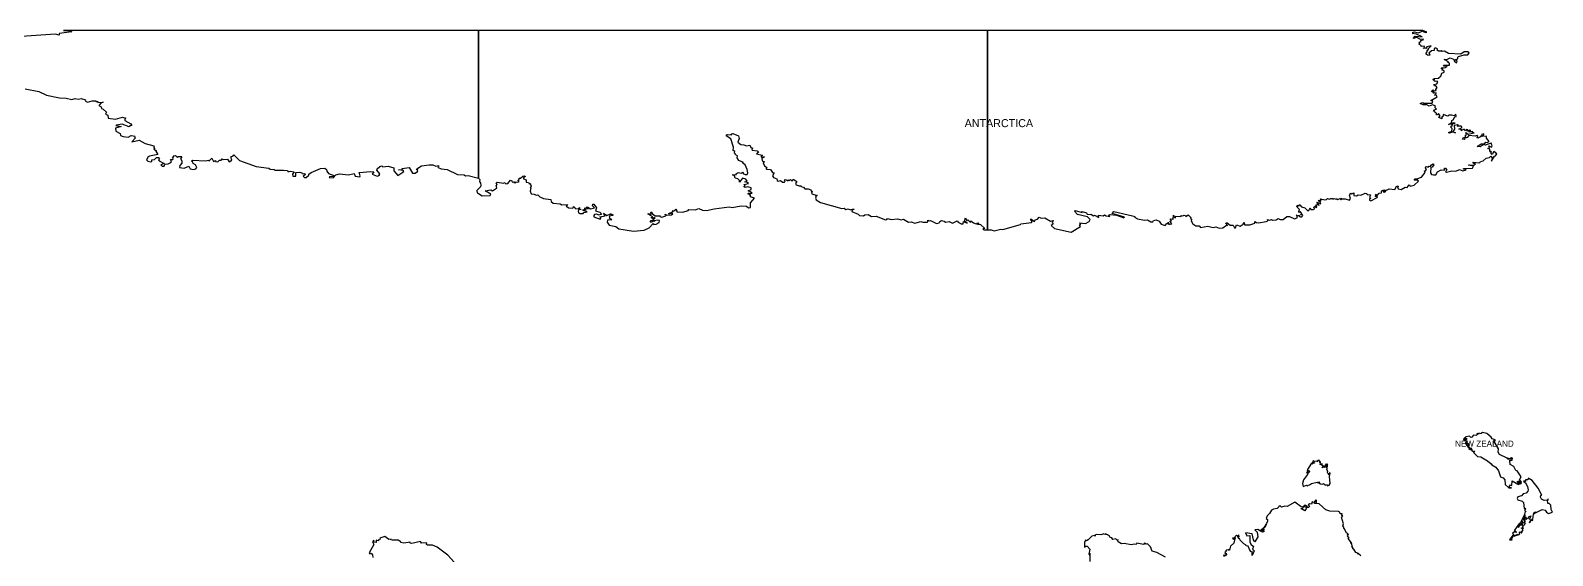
# Model space of a CAD drawing. Header units: metres. Extents: x 0 to 1325, y -1 to 773.
# Drawn here: x 559 to 1320, y 510 to 773 of the extents above; entities that cross this region are included whole.
import ezdxf
from ezdxf.enums import TextEntityAlignment as Align

# ---------------------------------------------------------------- set-up
doc = ezdxf.new("R2010")
doc.units = ezdxf.units.M

msp = doc.modelspace()

# ---------------------------------------------------------------- linework, layer by layer
at = {"layer": 'CUT'}
for points in [[(556.28, 743.698), (563.18, 742.298), (567, 740.508), (573.38, 739.188), (576.86, 739.048), (579.56, 738.328), (581.26, 738.808), (582.7, 738.548), (584.22, 738.868), (586.44, 738.168), (586.2, 737.578), (587.42, 737.058), (589.74, 737.638), (591.68, 737.628), (591.69, 737.278), (592.69, 737.378), (592.62, 736.838), (595.32, 736.968), (594.29, 736.578), (593.07, 735.258), (594.24, 734.648), (594.38, 733.728), (595.3, 733.478), (596.98, 731.928), (596.38, 730.908), (597.64, 730.528), (597.83, 728.958), (601.41, 728.508), (604.94, 729.408), (606.57, 728.898), (606.12, 728.598), (606.18, 727.888), (609.04, 726.118), (609.64, 725.268), (608.66, 725.138), (608.33, 724.718), (604.77, 725.918), (601.91, 725.538), (601.57, 725.318), (604.25, 724.778), (601.46, 724.048), (601.61, 722.498), (603.7, 721.328), (603.99, 720.238), (605.21, 719.738), (607.72, 719.488), (609.35, 720.348), (611.21, 719.988), (610.92, 719.648), (611.36, 719.088), (609.53, 717.178), (613.26, 718.038), (616.2, 716.278), (620.59, 715.128), (620.82, 714.498), (620.51, 714.318), (621.13, 713.458), (620.6, 713.428), (621.9, 712.578), (621.58, 712.498), (622.58, 710.738), (618.38, 710.048), (617.69, 709.668), (616.93, 708.118), (617.57, 707.488), (619.05, 707.198), (619.58, 707.308), (619.62, 708.208), (620.93, 708.398), (621.88, 709.238), (622.9, 709.348), (623.48, 709.008), (623, 708.208), (623.29, 707.638), (625.74, 706.248), (624.13, 705.578), (624.71, 704.988), (625.69, 704.908), (626.12, 706.008), (627.71, 706.108), (629.17, 706.838), (629.42, 707.308), (628.91, 708.248), (630.02, 708.328), (630.29, 708.648), (630, 709.048), (630.53, 709.778), (630.31, 710.188), (631.48, 710.398), (632.46, 709.348), (632.72, 709.898), (634.34, 709.898), (634.57, 709.588), (633.87, 708.788), (634.64, 707.698), (634.66, 706.458), (633.51, 705.378), (633.38, 704.398), (635.69, 704.048), (638.14, 704.938), (638.83, 703.688), (640.37, 703.298), (641.61, 703.658), (642.01, 704.378), (641.44, 705.648), (640.26, 706.238), (640.14, 707.008), (639.38, 707.538), (639.87, 707.918), (646.35, 707.628), (648.01, 707.928), (648.01, 707.428), (649.65, 708.978), (650.39, 707.378), (651.49, 707.878), (651.49, 707.338), (652.65, 707.178), (653.35, 707.938), (654.21, 707.998), (654.75, 708.728), (655.24, 708.298), (657.36, 708.438), (658.31, 707.168), (659.51, 707.998), (659, 709.668), (660.21, 710.088), (660.59, 710.628), (663.35, 707.808), (671.77, 704.778), (678.05, 703.998), (678.69, 703.508), (680.77, 703.358), (681.17, 702.988), (685.33, 702.948), (687.46, 702.768), (687.57, 702.368), (688.21, 702.248), (688.83, 702.508), (690.72, 702.218), (689.88, 701.028), (690.03, 700.048), (691.55, 699.968), (691.59, 701.868), (693.58, 701.988), (694.83, 701.558), (695.03, 701.128), (696.13, 701.278), (696.18, 700.708), (695.25, 700.018), (695.92, 699.378), (696.71, 699.308), (698.04, 700.428), (698.04, 701.058), (699.23, 701.798), (703.86, 703.818), (706.13, 703.978), (706.97, 703.258), (706.99, 702.408), (707.85, 701.238), (710.5, 700.338), (710.13, 699.878), (708.44, 699.628), (708.3, 699.258), (710.23, 699.098), (711.61, 700.598), (713.47, 701.088), (717.84, 700.718), (720.75, 701.288), (721.25, 700.048), (723.51, 699.658), (723.8, 700.118), (723.25, 701.798), (729.1, 702.388), (730.58, 702.118), (729.68, 700.948), (732.22, 699.918), (733.5, 700.428), (733.07, 700.598), (733.52, 701.228), (732.12, 702.998), (732.18, 703.678), (733.5, 704.868), (734.52, 705.078), (735.13, 704.728), (737.67, 704.928), (740.53, 704.188), (740.56, 702.608), (742.54, 700.288), (745.6, 702.368), (745.24, 702.838), (742.83, 703.138), (744.82, 703.398), (744.74, 703.848), (748.23, 704.248), (749.92, 701.458), (751.23, 701.498), (752.38, 702.398), (752.51, 702.868), (751.81, 703.288), (752.01, 703.708), (754.4, 705.078), (758.13, 705.728), (760.1, 705.598), (761.6, 704.938), (762.89, 705.378), (763.05, 704.948), (762.46, 704.578), (762.7, 704.368), (764.19, 703.708), (767.22, 703.398), (772.33, 700.848), (775.63, 700.598), (776.36, 700.208), (777.63, 700.358), (782.84, 698.928), (782.84, 772.828), (575.48, 772.828), (578.19, 772.688), (579.57, 772.128), (573.2, 771.338), (573.2, 771.338), (573.22, 770.448), (571.48, 771.008), (549.61, 769.388)], [(1223.93, 510.128), (1222.75, 511.168), (1222.17, 511.178), (1222.63, 511.458), (1221.33, 511.858), (1220.36, 513.618), (1219.93, 513.668), (1219.83, 514.588), (1219.11, 514.618), (1219.52, 514.958), (1219.3, 516.338), (1218.61, 516.598), (1219.11, 516.708), (1217.53, 518.808), (1217.96, 519.038), (1217.26, 520.168), (1217.69, 521.008), (1217.14, 520.798), (1217.38, 521.438), (1216.62, 521.578), (1215.66, 523.708), (1215.29, 523.728), (1215.46, 524.178), (1214.88, 525.228), (1215.11, 526.218), (1214.13, 529.498), (1214.78, 530.228), (1214.4, 530.298), (1214.53, 531.198), (1213.55, 531.278), (1213.4, 532.028), (1212.71, 532.418), (1208.35, 532.588), (1206.33, 533.278), (1202.98, 536.268), (1200.69, 536.398), (1200.92, 537.238), (1201.62, 536.808), (1201.64, 537.908), (1201.31, 538.248), (1200.53, 537.058), (1200.2, 536.848), (1199.57, 537.228), (1199.16, 536.118), (1198.39, 536.248), (1197.55, 535.638), (1198.23, 534.988), (1197.89, 534.338), (1197.12, 534.368), (1197.02, 535.108), (1195.98, 535.518), (1194.99, 534.768), (1196.12, 534.798), (1196.62, 534.018), (1195.94, 532.778), (1193.87, 533.848), (1195.09, 533.968), (1194.9, 534.558), (1193.98, 534.628), (1190.8, 537.018), (1186.99, 534.938), (1185.78, 535.048), (1184.26, 534.458), (1183.51, 535.218), (1182.91, 535.058), (1182.9, 534.648), (1181.95, 533.888), (1180.24, 533.608), (1179.24, 532.998), (1178.2, 531.288), (1177.02, 530.228), (1176.57, 528.898), (1177.2, 528.438), (1177.25, 527.548), (1176.78, 526.438), (1175.78, 524.698), (1173.79, 523.098), (1175.74, 524.568), (1176.57, 525.828), (1175.85, 524.438), (1174.25, 523.218), (1174.67, 522.788), (1174.94, 523.568), (1175.34, 523.558), (1175.41, 523.168), (1174.9, 522.808), (1175.43, 522.738), (1175.43, 522.268), (1174.75, 522.008), (1173.95, 522.418), (1174.21, 522.848), (1173.34, 522.708), (1174.07, 522.978), (1173.16, 522.938), (1172.37, 523.388), (1170.81, 523.288), (1172.03, 522.118), (1172.44, 519.778), (1170.79, 517.138), (1170.16, 518.258), (1169.49, 521.248), (1166.14, 521.758), (1166.81, 520.278), (1168.38, 520.348), (1168.4, 517.178), (1168.95, 516.028), (1170.16, 514.948), (1169.72, 513.478), (1170.57, 512.778), (1169.58, 510.448), (1169.6, 512.338), (1169.06, 512.258), (1168.4, 512.988), (1167.56, 515.108), (1166.54, 515.228), (1166.31, 515.528), (1166.61, 515.518), (1165.29, 516.138), (1163.56, 518.008), (1163.43, 518.758), (1162.82, 518.758), (1162.32, 519.878), (1163.12, 519.628), (1162.93, 520.718), (1162.26, 520.098), (1161.7, 520.498), (1160.43, 518.998), (1159.77, 519.008), (1160.15, 518.328), (1160.74, 519.138), (1161.23, 519.078), (1160.79, 518.858), (1160.33, 516.528), (1158.79, 515.008), (1158.25, 513.088), (1157.79, 513.068), (1158.01, 513.428), (1157.45, 513.058), (1156.92, 513.258), (1156.24, 512.528), (1156.47, 512.338), (1155.91, 512.048), (1156.18, 511.738), (1155.94, 511.288), (1156.49, 511.288), (1156.51, 511.608), (1156.7, 510.718), (1156.18, 510.168), (1155.2, 510.558), (1155.51, 509.908)], [(770.75, 507.008), (767.57, 510.618), (762.25, 514.578), (759.95, 515.558), (757.4, 515.478), (756.85, 515.938), (757.08, 516.678), (754.34, 516.478), (753.9, 517.388), (749.49, 516.448), (748.65, 516.618), (748.66, 516.988), (745.62, 516.508), (744.09, 516.878), (744.02, 517.278), (742.69, 518.118), (739.65, 518.008), (739.07, 518.188), (739.21, 518.468), (738.04, 518.418), (736.11, 519.948), (733.52, 519.098), (733.76, 518.608), (732.87, 518.198), (732.95, 517.758), (731.76, 518.098), (731.69, 516.908), (730.51, 516.978), (730.48, 517.978), (729.91, 517.188), (730.53, 515.888), (728.17, 511.688), (728.63, 511.198), (729.19, 511.478), (729.89, 510.658), (730.04, 509.378)], [(1126.17, 509.478), (1121.96, 511.868), (1119.63, 512.568), (1118.71, 514.748), (1117.15, 516.278), (1116.62, 516.088), (1115.78, 516.578), (1115.29, 515.958), (1111.88, 516.618), (1111.55, 515.798), (1110.77, 516.108), (1109.08, 515.768), (1105.62, 516.428), (1104.17, 516.228), (1102.59, 517.128), (1102.21, 517.838), (1102.54, 518.128), (1101.99, 518.068), (1101.33, 518.748), (1099.9, 518.408), (1099.47, 519.178), (1098.43, 519.608), (1098.27, 520.278), (1097.4, 520.458), (1097.54, 520.758), (1096.2, 520.818), (1096.62, 521.178), (1095.64, 520.888), (1095.41, 521.268), (1093.83, 520.718), (1091.79, 520.898), (1090.9, 520.478), (1091.3, 520.438), (1090.87, 520.098), (1090.83, 520.348), (1089.37, 520.008), (1087.63, 518.138), (1086.73, 517.778), (1086.2, 518.038), (1085.66, 516.878), (1085.72, 514.558), (1086.48, 515.068), (1087.12, 515.008), (1088.38, 513.528), (1087.98, 511.028), (1088.34, 510.418), (1088.12, 511.008), (1088.39, 511.508), (1088.42, 507.388)]]:
    msp.add_lwpolyline(points, dxfattribs=at)
for points in [[(783.47, 698.338), (783.36, 697.378), (783.91, 696.558), (783.96, 695.548), (783.78, 694.608), (782.84, 693.618), (782.07, 692.808), (782.14, 691.658), (782.84, 691.258), (784.75, 690.158), (788.75, 690.278), (789.01, 691.028), (786.18, 692.618), (788.97, 693.138), (789.8, 692.708), (791.78, 693.958), (792.06, 694.178), (791.7, 695.258), (792.16, 695.758), (791.61, 696.638), (792.22, 697.058), (795.29, 696.408), (795.59, 696.858), (796.36, 696.548), (796.36, 696.208), (797.6, 696.368), (798.81, 698.048), (799.57, 697.688), (799.71, 697.008), (800.49, 697.178), (800.88, 697.018), (800.55, 696.758), (801.57, 696.708), (801.57, 697.198), (802.5, 696.938), (803.25, 697.258), (802.44, 697.808), (803.27, 698.408), (803.17, 698.948), (803.9, 698.958), (804.99, 700.038), (805.82, 700.148), (806.32, 699.808), (805.36, 699.158), (805.32, 698.718), (806.75, 698.088), (806.64, 696.998), (807.86, 696.738), (808.21, 696.168), (808.53, 696.548), (808.5, 696.198), (808.91, 696.248), (808.57, 695.788), (808.97, 695.688), (809.16, 694.768), (808.62, 694.268), (809.04, 694.088), (808.65, 692.418), (809.2, 691.178), (810.69, 691.008), (811.65, 690.468), (812.49, 690.678), (813.46, 689.688), (815.4, 688.888), (819.06, 688.298), (819.18, 687.248), (820.13, 686.508), (823.62, 686.188), (824.45, 685.698), (827.4, 685.748), (826.72, 685.008), (828.03, 684.198), (829.61, 683.968), (830.28, 684.288), (830.27, 684.788), (830.97, 684.368), (831.14, 683.788), (832.6, 683.708), (833.28, 684.288), (833.3, 683.498), (834.1, 683.308), (832.93, 683.118), (832.67, 682.428), (832.84, 681.708), (833.57, 681.348), (835.17, 681.288), (835.46, 681.788), (837.11, 682.178), (835.19, 682.788), (835.23, 683.258), (836.69, 683.168), (835.91, 683.558), (836.2, 683.748), (835.83, 684.038), (836.46, 683.688), (837.82, 683.758), (836.62, 684.278), (836.81, 684.458), (837.49, 684.528), (838.84, 683.678), (840.84, 684.188), (839.8, 685.188), (840.08, 686.028), (840.58, 686.038), (841.81, 684.188), (841.31, 682.588), (843.49, 681.978), (844.06, 681.428), (843.91, 681.108), (844.34, 681.018), (843.1, 680.568), (841.86, 681.008), (840.92, 680.798), (840.47, 680.388), (840.5, 679.738), (843.64, 678.508), (844.13, 679.348), (843.44, 679.638), (846.1, 680.118), (845.41, 681.428), (847.07, 680.348), (848.89, 681.138), (849.18, 681.108), (848.92, 680.738), (849.77, 680.978), (849.54, 680.738), (850.13, 680.678), (850.04, 680.338), (848.22, 680.058), (848.45, 679.598), (848.1, 679.398), (849.58, 678.238), (847.41, 678.038), (847.24, 676.978), (848.09, 675.548), (851.51, 674.838), (853.05, 673.718), (860.27, 672.548), (865.61, 673.068), (868.1, 674.218), (870.08, 676.318), (870.51, 675.858), (871.58, 675.968), (873.17, 676.838), (873.33, 677.828), (872.35, 677.958), (870.9, 677.658), (870.69, 677.238), (870.44, 677.688), (869.32, 677.058), (868.58, 677.068), (869.24, 677.848), (870.49, 678.048), (869.93, 678.238), (870.61, 678.338), (870.05, 678.598), (871.21, 679.008), (870.82, 679.278), (869.61, 678.858), (869.69, 679.198), (869.18, 679.338), (869.96, 679.698), (867.74, 680.918), (867.63, 681.268), (869.18, 680.848), (868.94, 681.798), (869.24, 682.178), (869.86, 681.078), (871.12, 680.088), (873.61, 680.178), (873.43, 679.898), (874.48, 679.568), (876.47, 680.238), (876.14, 681.028), (876.97, 680.548), (879.34, 680.738), (880, 681.148), (879.73, 681.528), (877.99, 681.058), (878.07, 681.338), (880.12, 682.278), (879.6, 682.668), (880.63, 682.648), (881.54, 683.418), (881.84, 683.338), (881.53, 682.898), (882.06, 682.818), (882.07, 682.108), (885.05, 681.938), (887.63, 682.778), (887.91, 683.318), (891.13, 683.138), (892.97, 683.748), (894.79, 682.958), (896.77, 682.768), (900.71, 683.708), (908.08, 684.578), (909.57, 684.378), (914.16, 685.228), (916.85, 684.928), (917.76, 684.188), (918.81, 684.398), (918.79, 686.668), (920.8, 689.038), (918.78, 689.638), (918.68, 690.468), (918.93, 690.438), (917.49, 691.188), (917.88, 691.538), (919.61, 691.458), (919.11, 692.068), (917.58, 692.588), (919.13, 693.378), (919.18, 694.198), (917.41, 694.658), (916.17, 694.278), (915.51, 694.798), (916.08, 695.228), (915.48, 695.848), (917.77, 696.288), (917.2, 696.858), (916.03, 697.088), (917.22, 697.468), (916.54, 698.458), (914.89, 698.928), (913.32, 696.988), (913.23, 697.798), (912.46, 698.658), (911.2, 698.958), (910.86, 700.128), (909.9, 700.528), (909.94, 700.808), (911.72, 700.608), (911.59, 701.078), (912.69, 701.798), (914.33, 701.448), (914.85, 701.918), (915.31, 701.128), (916.18, 700.808), (917.08, 700.888), (917.41, 701.648), (917.21, 703.388), (916.08, 705.688), (914.79, 706.668), (915.24, 706.818), (912.98, 707.838), (912.16, 709.088), (912.3, 710.068), (911.06, 710.848), (911.35, 711.048), (910.75, 711.528), (910.93, 712.268), (910.06, 712.798), (910.26, 714.498), (909.01, 718.668), (906.62, 720.108), (906.91, 720.698), (907.47, 720.818), (909.47, 720.578), (909.16, 721.098), (909.92, 721.388), (912.86, 720.218), (913.21, 718.858), (912.49, 717.038), (914, 715.748), (915.55, 715.648), (916.77, 715.108), (918.52, 715.448), (918.92, 714.328), (919.96, 714.018), (919.42, 713.528), (919.61, 713.058), (922.09, 712.568), (922.82, 711.868), (921.78, 711.078), (924.6, 710.558), (924.84, 710.378), (924.02, 709.988), (924.17, 709.648), (925.81, 709.578), (924.48, 708.768), (924.56, 707.708), (925.79, 707.098), (925.1, 706.568), (925.81, 705.178), (926.87, 704.548), (926.98, 704.168), (926.49, 703.928), (926.84, 703.458), (928.77, 703.268), (929.88, 701.888), (930.7, 701.658), (929.81, 700.078), (930.28, 699.278), (932.03, 698.658), (932.1, 697.868), (932.67, 697.468), (933.77, 697.888), (934.81, 696.948), (935.73, 697.068), (936.07, 697.608), (935.87, 698.188), (936.38, 698.318), (937.5, 697.708), (937.72, 698.198), (938.32, 697.848), (938.88, 698.378), (939.55, 697.548), (940.08, 698.408), (941.54, 697.708), (941.91, 697.368), (941.32, 696.318), (941.56, 695.688), (943.61, 694.908), (943.72, 695.358), (944.45, 694.638), (945.27, 694.558), (945.9, 693.648), (947.64, 693.608), (949, 693.118), (949.3, 692.328), (949.75, 692.298), (949.39, 692.138), (949.7, 691.798), (949.35, 691.758), (949.53, 691.118), (952.05, 690.338), (951.27, 690.028), (951.59, 689.718), (951.28, 688.978), (951.64, 688.208), (953.75, 686.828), (964.52, 683.828), (965.64, 684.028), (966.46, 683.398), (967.64, 683.608), (968.78, 683.238), (970.25, 683.618), (970.4, 683.338), (969.57, 683.038), (969.52, 682.298), (972.59, 681.028), (973.28, 680.348), (975.21, 680.108), (975.96, 680.618), (977.62, 680.798), (979.27, 679.888), (981.59, 680.028), (986.26, 678.208), (986.99, 678.258), (987.31, 678.758), (989.09, 678.298), (992.28, 678.678), (994.07, 678.208), (995.22, 678.518), (997.75, 677.028), (999.04, 677.138), (1000.96, 676.538), (1003.91, 677.368), (1004.87, 676.928), (1007.09, 677.058), (1007.48, 677.188), (1007.51, 678.068), (1008.06, 677.698), (1008.76, 677.888), (1011.85, 676.398), (1013.18, 676.708), (1013.42, 677.388), (1014.2, 677.838), (1015.65, 677.518), (1016.23, 676.978), (1018.08, 677.248), (1019.81, 676.498), (1022.07, 677.648), (1022.61, 676.948), (1024.11, 676.228), (1025.14, 676.228), (1025.18, 677.298), (1027.13, 676.488), (1025.83, 677.428), (1026.24, 679.078), (1026.94, 677.738), (1027.5, 678.108), (1028.82, 676.898), (1028.94, 677.608), (1030.18, 676.598), (1031.58, 676.118), (1032.4, 676.658), (1032.93, 676.288), (1032.29, 675.918), (1033.7, 675.808), (1035.99, 673.838), (1034.86, 673.668), (1035.47, 673.148), (1037.29, 673.168), (1037.29, 772.828), (782.84, 772.828), (782.84, 698.928), (783.02, 698.878), (783.47, 698.338)], [(1039.16, 673.188), (1040.54, 672.648), (1043.84, 673.548), (1044.94, 673.358), (1053.75, 675.808), (1053.91, 676.138), (1059.19, 676.858), (1059.56, 677.368), (1058.9, 678.008), (1058.93, 678.688), (1060.76, 677.328), (1061.1, 678.128), (1062.29, 678.508), (1063.16, 679.458), (1064.14, 678.918), (1065.93, 679.138), (1068.8, 677.528), (1070.1, 677.868), (1069.58, 676.728), (1070.03, 675.968), (1069.16, 675.368), (1070.77, 673.818), (1079.15, 672.058), (1083.67, 674.868), (1083.22, 675.668), (1083.86, 676.028), (1083.27, 676.598), (1086.18, 676.408), (1088.15, 677.248), (1088.64, 678.318), (1087.19, 679.658), (1082.19, 680.818), (1080.78, 682.528), (1081, 682.748), (1084.55, 681.768), (1084.23, 682.228), (1084.55, 682.278), (1086.7, 681.578), (1087.01, 680.998), (1088.71, 680.758), (1088.88, 681.028), (1090.3, 680.228), (1090.77, 680.558), (1092.91, 679.308), (1092.69, 680.478), (1095.13, 680.148), (1095.75, 680.698), (1096.49, 680.148), (1098.38, 679.828), (1097.74, 680.548), (1098.5, 680.778), (1101.69, 680.428), (1105.46, 679.228), (1105.81, 679.498), (1099.5, 681.368), (1100.33, 682.258), (1109.74, 680.208), (1111.03, 679.748), (1110.8, 679.478), (1112.22, 678.738), (1115.76, 677.978), (1117.26, 678.078), (1118.94, 677.088), (1119.85, 677.128), (1120.14, 677.888), (1121.53, 678.138), (1123.11, 677.528), (1124.08, 676.038), (1126.03, 675.328), (1126.9, 676.358), (1127.46, 676.358), (1127.62, 676.928), (1127.83, 675.658), (1128.29, 676.198), (1128.85, 675.958), (1129.39, 676.238), (1128.35, 677.568), (1129.27, 677.718), (1128.75, 678.128), (1128.76, 678.678), (1129.81, 678.438), (1130.16, 678.698), (1129.93, 679.218), (1130.24, 679.358), (1130.23, 680.468), (1130.61, 679.558), (1131.27, 679.208), (1131.41, 680.048), (1133.89, 679.768), (1134.21, 680.258), (1134.83, 680.078), (1135.53, 680.538), (1136.21, 680.308), (1136.42, 679.788), (1137.53, 680.718), (1138.93, 679.378), (1138.74, 678.748), (1139.44, 677.958), (1139.04, 677.718), (1139.95, 676.168), (1141.35, 675.178), (1143.04, 675.088), (1143.66, 674.388), (1147.44, 674.968), (1150.09, 674.408), (1151.38, 674.648), (1153.03, 673.978), (1154.93, 674.128), (1156.76, 675.438), (1157.26, 675.388), (1156.3, 676.628), (1156.98, 676.668), (1158.52, 675.548), (1160.03, 675.508), (1160.64, 674.098), (1161.19, 674.188), (1161.69, 675.608), (1163.53, 674.928), (1165.06, 675.988), (1165.47, 676.798), (1165.76, 675.618), (1168.42, 675.588), (1170.94, 676.538), (1170.91, 677.308), (1171.64, 676.788), (1172.78, 676.688), (1176.59, 677.348), (1177.29, 677.728), (1177.13, 678.378), (1178.18, 677.958), (1179.19, 678.318), (1179.68, 677.928), (1181.47, 678.188), (1182.49, 678.778), (1183.59, 678.268), (1185.07, 678.398), (1186.89, 679.788), (1188.16, 679.758), (1190.69, 678.668), (1191.99, 679.138), (1192.05, 680.088), (1191.59, 680.498), (1192.75, 680.168), (1192.92, 680.738), (1193.18, 679.908), (1193.66, 679.648), (1194.39, 679.728), (1194.94, 680.358), (1194.55, 680.848), (1193.68, 680.698), (1194.36, 681.178), (1193.61, 682.228), (1193.15, 681.788), (1192.82, 682.278), (1193.2, 683.348), (1192.06, 684.508), (1191.91, 684.928), (1192.33, 684.838), (1192.06, 685.478), (1193.07, 685.168), (1193.01, 685.598), (1193.42, 685.608), (1194.23, 684.598), (1195.83, 684.238), (1197.21, 682.848), (1197.82, 682.838), (1198.45, 684.238), (1198.88, 683.328), (1200.04, 683.288), (1200.56, 683.518), (1200.7, 683.918), (1200.26, 684.318), (1200.97, 684.958), (1201.49, 684.198), (1201.81, 684.448), (1201.37, 685.588), (1201.86, 685.498), (1201.9, 685.828), (1203.07, 685.498), (1201.92, 686.798), (1202.08, 687.028), (1203.78, 686.138), (1203.74, 686.748), (1202.5, 687.818), (1203.94, 687.758), (1203.76, 688.578), (1205.86, 688.148), (1206.67, 688.248), (1207.19, 688.828), (1208.11, 688.518), (1208.82, 688.898), (1209.47, 688.868), (1209.77, 688.448), (1210.38, 688.778), (1211.47, 688.448), (1211.67, 688.818), (1212.34, 688.338), (1213.79, 688.988), (1214.16, 688.838), (1213.61, 688.128), (1214.26, 688.578), (1215.97, 688.688), (1218.1, 688.068), (1218.68, 688.788), (1218.16, 690.458), (1218.36, 690.848), (1218.87, 691.488), (1219.31, 691.178), (1220.35, 691.738), (1220.37, 690.298), (1221.66, 690.138), (1222.52, 690.588), (1223.88, 690.448), (1225.97, 691.498), (1226.8, 691.368), (1227.03, 690.788), (1228.73, 690.738), (1228.2, 689.358), (1228.81, 689.028), (1228.19, 688.558), (1228.15, 688.008), (1228.86, 687.658), (1231.95, 689.248), (1232.14, 689.848), (1230.96, 689.878), (1231.47, 690.518), (1231.21, 691.018), (1232.23, 690.418), (1232.93, 691.548), (1234.12, 691.588), (1234.41, 692.348), (1234.05, 692.508), (1235.33, 693.148), (1235.77, 692.928), (1234.96, 692.168), (1235.84, 691.938), (1236.67, 692.998), (1237.96, 693.588), (1240.86, 693.318), (1241.9, 695.108), (1242.73, 694.758), (1242.2, 694.538), (1242.44, 693.668), (1244, 693.388), (1246.05, 694.548), (1247.04, 694.328), (1248.08, 695.608), (1248.57, 695.048), (1250.55, 695.558), (1252.62, 697.458), (1252.31, 697.968), (1250.58, 697.968), (1250.94, 698.728), (1251.91, 698.588), (1254.19, 699.468), (1255.99, 701.848), (1255.73, 702.608), (1256.04, 702.288), (1256.11, 702.938), (1256.73, 703.338), (1256.21, 704.078), (1256.4, 704.778), (1257.45, 704.528), (1257.75, 704.948), (1258.5, 704.818), (1259.09, 705.718), (1260, 706.178), (1260.33, 705.658), (1259.55, 704.468), (1258.89, 704.298), (1258.74, 701.688), (1259.1, 700.868), (1260.12, 700.618), (1261.27, 700.678), (1262.14, 702.118), (1263.98, 703.128), (1265.62, 702.948), (1265.72, 703.988), (1266.16, 704.048), (1266.85, 703.028), (1266.21, 702.318), (1266.73, 702.058), (1269.34, 702.598), (1271.4, 702.538), (1273.2, 703.328), (1274.83, 702.658), (1276.53, 703.198), (1275.16, 703.498), (1275.2, 703.878), (1279.73, 704.048), (1280.2, 705.058), (1277.67, 705.418), (1278.09, 705.698), (1280.38, 705.538), (1281.21, 706.178), (1280.35, 706.338), (1279.88, 706.948), (1283.3, 706.678), (1283.64, 707.298), (1285.01, 707.708), (1286.41, 708.928), (1288.11, 709.248), (1288.87, 710.008), (1289.53, 709.128), (1289.17, 707.418), (1290.64, 710.058), (1291.19, 710.188), (1291.75, 711.108), (1290.35, 712.288), (1289.42, 710.878), (1288.7, 711.768), (1289.14, 711.898), (1288.92, 712.378), (1288.36, 712.378), (1288.25, 713.418), (1287.36, 713.758), (1288.23, 714.218), (1287.77, 715.208), (1289.23, 714.488), (1289.45, 715.218), (1288.95, 716.498), (1285.96, 715.468), (1284.98, 715.588), (1283.43, 714.718), (1282, 714.818), (1284.03, 716.218), (1285.62, 716.228), (1286.24, 716.958), (1287.01, 716.848), (1287.95, 717.338), (1286.67, 718.918), (1286.66, 719.748), (1285.15, 719.908), (1285.3, 721.138), (1284.12, 720.758), (1284.42, 719.828), (1283.46, 720.028), (1283.6, 719.728), (1282.28, 718.988), (1281.93, 719.118), (1282.31, 719.908), (1282.06, 720.348), (1280.99, 720.008), (1277.78, 720.258), (1276.96, 719.358), (1275.55, 718.878), (1275.62, 718.358), (1274.73, 718.508), (1275, 719.088), (1276.29, 719.638), (1276.07, 720.038), (1276.68, 720.748), (1276.33, 721.758), (1277.5, 720.958), (1280.57, 721.718), (1279.45, 721.718), (1279.79, 722.338), (1278.07, 722.048), (1277.98, 722.558), (1278.75, 722.738), (1278.16, 722.918), (1277.11, 722.468), (1277.27, 723.188), (1276.6, 723.358), (1276.22, 722.618), (1275.65, 723.358), (1275.13, 723.378), (1273.82, 722.668), (1274.28, 723.188), (1272.83, 723.418), (1274.56, 724.328), (1274, 724.948), (1271.94, 724.898), (1272.71, 725.378), (1272.19, 725.668), (1270.52, 725.278), (1270.66, 723.478), (1269.91, 722.088), (1271.11, 721.588), (1269.47, 721.918), (1268.17, 721.468), (1267.74, 721.788), (1269.35, 722.448), (1269.45, 723.838), (1268.74, 724.728), (1269.62, 725.508), (1269.39, 725.908), (1270.93, 726.508), (1270.07, 726.688), (1269.14, 726.038), (1267.62, 725.888), (1269.12, 726.578), (1269.28, 727.798), (1270.02, 728.138), (1270.79, 729.608), (1271.48, 729.868), (1271.3, 730.928), (1270.44, 730.098), (1269.23, 730.528), (1267.91, 730.398), (1267.37, 729.918), (1264.95, 730.748), (1264.9, 729.718), (1264.39, 729.588), (1264.28, 728.718), (1262.79, 729.318), (1263.43, 730.208), (1262.66, 731.368), (1262.2, 730.668), (1261.74, 730.658), (1261.59, 731.458), (1260.93, 731.728), (1260.9, 732.468), (1260.09, 732.398), (1260.55, 733.148), (1261.64, 733.488), (1260.76, 734.308), (1261.16, 734.798), (1260.94, 735.218), (1259.72, 735.568), (1257.93, 734.958), (1256.82, 735.678), (1254.98, 735.688), (1253.53, 736.358), (1254.79, 736.728), (1255.39, 736.408), (1259.45, 736.428), (1259.88, 737.488), (1258.86, 737.818), (1262.06, 739.688), (1261.67, 740.318), (1260.74, 740.428), (1261.35, 740.878), (1261.46, 741.578), (1260.2, 741.468), (1260.67, 741.758), (1260.08, 741.608), (1259.86, 741.778), (1260.27, 742.138), (1259.36, 742.188), (1259.09, 742.548), (1259.96, 743.108), (1260.53, 742.688), (1261.52, 742.798), (1261.33, 743.348), (1262, 744.348), (1261.41, 745.138), (1260.72, 745.168), (1260.31, 745.878), (1261.85, 746.078), (1262.34, 747.038), (1262, 747.488), (1261.05, 747.308), (1260.31, 747.878), (1260.91, 748.028), (1259.86, 748.278), (1260.69, 748.348), (1260.33, 748.748), (1263.03, 748.998), (1262.89, 749.308), (1263.82, 750.028), (1264.4, 751.478), (1265.46, 752.008), (1265.46, 752.698), (1264.29, 753.098), (1265.08, 753.458), (1264.05, 753.878), (1264.48, 754.278), (1265.77, 754.098), (1267.01, 754.768), (1265.51, 755.038), (1265.11, 755.538), (1268.11, 755.508), (1268.08, 756.398), (1267.36, 756.738), (1267.59, 757.178), (1265.53, 758.308), (1266.88, 758.298), (1268.47, 759.098), (1270.15, 758.518), (1270.65, 758.038), (1270.36, 757.818), (1270.63, 757.428), (1271.61, 756.648), (1272.02, 757.468), (1271.03, 758.078), (1272.4, 758.658), (1272.32, 759.408), (1272.69, 759.858), (1275.55, 760.558), (1277.37, 760.568), (1278.05, 761.688), (1277.4, 762.168), (1275.48, 762.208), (1273.8, 761.038), (1267.62, 761.338), (1265.74, 762.408), (1264.56, 762.278), (1264.21, 762.778), (1264.03, 762.388), (1262.67, 762.408), (1262.07, 763.038), (1262.1, 763.588), (1261.04, 764.108), (1260.42, 763.558), (1260.52, 762.748), (1259.21, 762.598), (1257.87, 761.388), (1258.29, 760.678), (1258.1, 760.348), (1257.1, 760.538), (1256.31, 761.148), (1257.12, 762.508), (1256.99, 762.888), (1257.85, 763.238), (1257.4, 763.498), (1258.99, 765.108), (1256.89, 764.708), (1256.35, 763.858), (1255.08, 764.008), (1255.8, 764.238), (1255.55, 764.958), (1253.95, 764.858), (1254, 765.348), (1252.81, 765.928), (1253.3, 766.518), (1253.08, 767.038), (1254.07, 767.348), (1253.83, 767.878), (1254.93, 768.058), (1255.2, 768.448), (1253.68, 768.248), (1251.91, 769.308), (1250.05, 768.868), (1250.93, 770.008), (1254.48, 769.638), (1251.71, 770.918), (1249.53, 771.318), (1250.16, 771.438), (1249.64, 771.778), (1250.73, 772.208), (1252.6, 771.668), (1254.52, 772.468), (1256.25, 771.798), (1256.8, 772.008), (1254.85, 772.828), (1037.29, 772.828), (1037.29, 673.168), (1039.16, 673.188)], [(1298.54, 555.898), (1298.34, 557.748), (1298.62, 557.838), (1298.06, 558.008), (1299.48, 558.048), (1299.58, 558.968), (1299.22, 559.128), (1299.05, 558.508), (1299.11, 559.198), (1298.37, 558.698), (1297.08, 558.958), (1297.94, 558.648), (1297.29, 558.388), (1296.94, 559.018), (1293.15, 560.888), (1292.51, 562.098), (1292.62, 563.728), (1290.5, 567.378), (1290.99, 567.698), (1290.24, 568.248), (1291.05, 567.718), (1291.06, 568.158), (1289.42, 568.638), (1288.99, 569.518), (1286.85, 571.388), (1284.65, 571.868), (1283.94, 571.308), (1283.11, 571.248), (1283.01, 571.558), (1282.18, 571.218), (1282.22, 571.588), (1281.82, 571.148), (1282.25, 571.028), (1282.19, 570.648), (1281.94, 570.928), (1281.46, 570.278), (1280.24, 570.538), (1279.32, 569.458), (1278.82, 569.418), (1278.24, 569.988), (1276.28, 569.738), (1275.94, 569.428), (1276.98, 568.468), (1275.74, 569.128), (1276.45, 568.408), (1276.02, 568.448), (1276.21, 568.088), (1275.22, 568.708), (1275.27, 567.838), (1276.75, 567.698), (1277.23, 567.338), (1276.32, 567.438), (1276.75, 567.118), (1276.35, 566.868), (1277.35, 566.398), (1276.1, 566.778), (1276.3, 566.018), (1276.98, 566.148), (1276.51, 565.598), (1276.75, 565.438), (1277.33, 565.798), (1277.19, 566.098), (1277.51, 565.898), (1277.91, 566.338), (1277.33, 565.648), (1278.29, 565.578), (1277.33, 565.378), (1277.2, 564.758), (1277.78, 564.998), (1277.35, 564.618), (1277.59, 564.328), (1277.86, 564.768), (1278.16, 564.588), (1277.71, 564.188), (1278.39, 564.318), (1277.9, 563.928), (1278.57, 563.438), (1279.05, 564.118), (1278.84, 563.198), (1279.2, 563.178), (1279.24, 563.618), (1279.35, 563.308), (1279.17, 562.948), (1279.65, 563.088), (1279.34, 562.778), (1279.92, 562.348), (1280.59, 562.778), (1280.23, 561.908), (1282.2, 559.808), (1283.79, 559.618), (1287.16, 557.708), (1289.07, 556.208), (1289.26, 555.618), (1291.35, 554.448), (1292.67, 552.768), (1293.6, 549.678), (1295.02, 549.228), (1295.82, 548.128), (1295.95, 545.808), (1297.75, 544.238), (1298.65, 544.128), (1299.22, 544.228), (1298.29, 544.208), (1297.99, 544.768), (1298.71, 545.618), (1299.3, 545.418), (1299.55, 547.618), (1301.4, 546.548), (1301.72, 546.768), (1301.84, 546.278), (1302.86, 545.868), (1302.11, 546.358), (1302.1, 546.778), (1302.29, 546.568), (1302.53, 546.518), (1302.66, 546.518), (1302.75, 546.568), (1302.06, 547.518), (1303.41, 547.078), (1302.54, 547.148), (1302.73, 546.648), (1302.83, 546.948), (1303.08, 546.708), (1302.91, 546.168), (1303.59, 546.188), (1303.68, 546.618), (1304.12, 546.348), (1303.53, 546.818), (1303.71, 547.138), (1302.68, 547.528), (1304.12, 547.258), (1303.1, 548.228), (1303.97, 549.618), (1301.9, 552.638), (1301.29, 552.878), (1300.29, 554.938), (1298.54, 555.898)], [(1206.79, 555.728), (1206.46, 556.238), (1205.83, 555.248), (1206.09, 554.858), (1206.81, 555.298), (1206.59, 554.668), (1205.51, 554.418), (1205.6, 555.038), (1205.15, 555.348), (1205.3, 554.738), (1204.59, 554.158), (1204.87, 554.808), (1204.77, 555.338), (1204.48, 555.268), (1204.49, 556.278), (1203.44, 555.728), (1203.91, 556.478), (1203.4, 556.668), (1203.75, 556.738), (1203.25, 557.068), (1203.61, 557.278), (1203.18, 557.528), (1203.27, 557.878), (1202.48, 557.958), (1201.9, 557.238), (1201.66, 557.548), (1200.74, 557.308), (1199.95, 557.618), (1199.65, 556.778), (1200.46, 557.008), (1200.71, 556.568), (1199.95, 556.598), (1199.56, 556.018), (1199.59, 556.438), (1199.24, 556.448), (1197.16, 553.378), (1196.88, 551.568), (1197.92, 552.978), (1198.23, 552.218), (1197.41, 551.328), (1197.02, 551.568), (1197.11, 550.888), (1195.26, 548.128), (1194.73, 546.288), (1195.07, 544.818), (1196.62, 545.528), (1197.17, 545.078), (1197.4, 545.598), (1198.11, 545.628), (1199.16, 546.428), (1202.02, 547.098), (1202.6, 546.598), (1202.84, 546.988), (1203.36, 547.008), (1202.88, 546.638), (1203.63, 546.198), (1204.8, 546.048), (1205.18, 546.338), (1205.94, 545.558), (1206.67, 545.818), (1207.16, 545.158), (1207.99, 545.608), (1208.44, 546.318), (1208.18, 549.828), (1208.56, 551.608), (1208.17, 551.788), (1208.4, 551.228), (1207.82, 550.968), (1208.11, 550.738), (1207.89, 550.468), (1207.7, 550.948), (1208.02, 551.118), (1207.56, 551.148), (1207.09, 552.208), (1207.34, 552.178), (1207.24, 552.978), (1206.81, 553.118), (1207.05, 553.898), (1206.65, 554.548), (1207.24, 554.738), (1207.22, 556.178), (1206.79, 555.728)], [(1314.38, 540.568), (1312.53, 544.058), (1309.46, 547.938), (1307.47, 549.028), (1307.27, 548.138), (1306.1, 548.148), (1306.19, 547.288), (1305.81, 547.398), (1305.9, 547.768), (1305.16, 547.588), (1306.1, 546.758), (1307.12, 544.878), (1307.48, 543.238), (1307.27, 542.528), (1306.48, 541.588), (1305.01, 541.198), (1304.09, 540.278), (1302.37, 539.628), (1302.03, 538.928), (1302.37, 538.208), (1304.44, 537.468), (1305.1, 536.848), (1305.53, 533.788), (1306.03, 533.998), (1306.39, 533.758), (1305.83, 533.698), (1306.19, 533.198), (1305.82, 533.278), (1305.83, 532.798), (1306.51, 532.278), (1306.05, 532.338), (1305.6, 531.028), (1306, 530.358), (1305.52, 530.568), (1304.97, 529.358), (1305.34, 529.348), (1305.64, 530.128), (1305.88, 529.798), (1305.55, 529.738), (1306.41, 529.518), (1305.81, 529.128), (1305.98, 528.848), (1304.76, 529.228), (1303.59, 526.778), (1304.5, 527.678), (1304.64, 526.468), (1304.14, 526.528), (1303.91, 526.298), (1304.85, 525.888), (1304.22, 526.118), (1304.04, 526.058), (1304.57, 525.558), (1304.37, 525.398), (1304.34, 525.668), (1304.14, 525.828), (1303.96, 525.368), (1303.59, 525.488), (1303.91, 525.998), (1303.16, 525.558), (1302.58, 524.328), (1302.91, 525.458), (1303.59, 526.088), (1303.21, 526.558), (1300.73, 523.078), (1301.67, 521.998), (1301.32, 521.838), (1300.6, 522.848), (1300.41, 521.948), (1300.15, 522.238), (1300.18, 521.868), (1299.58, 521.548), (1299.97, 521.148), (1299.81, 520.458), (1298.14, 518.248), (1299.53, 518.248), (1298.9, 518.778), (1299.26, 519.238), (1299.37, 518.828), (1299.93, 520.008), (1299.69, 519.898), (1300.33, 520.308), (1300.22, 520.718), (1300.87, 519.838), (1300.92, 520.608), (1301.9, 520.518), (1302.03, 521.098), (1302.52, 520.688), (1303.39, 521.258), (1302.97, 521.598), (1303.47, 522.238), (1304.22, 521.518), (1304.47, 522.248), (1304.14, 522.068), (1305.01, 523.168), (1304.67, 523.378), (1305.15, 524.218), (1304.24, 523.668), (1304.21, 524.208), (1304.77, 524.158), (1304.75, 524.818), (1306.16, 526.348), (1305.68, 526.368), (1305.78, 526.928), (1305.55, 526.608), (1305.58, 527.378), (1306.07, 527.448), (1305.58, 527.528), (1305.93, 528.348), (1305.51, 528.068), (1305.2, 528.228), (1305.42, 528.698), (1306.14, 528.458), (1306.17, 528.918), (1306.36, 528.398), (1306.46, 528.808), (1306.7, 528.558), (1306.94, 528.968), (1307.48, 528.848), (1307.95, 529.968), (1308.67, 529.848), (1308.84, 530.158), (1308.2, 528.518), (1308.57, 528.188), (1308.43, 527.528), (1307.9, 526.938), (1308.56, 527.008), (1308.91, 528.088), (1309.73, 527.898), (1309.21, 528.528), (1309.73, 528.418), (1310.19, 531.088), (1310.56, 531.238), (1310.9, 531.738), (1310.07, 531.308), (1310.27, 531.768), (1311.07, 532.148), (1311.08, 531.718), (1314.44, 533.438), (1316.01, 532.978), (1316.68, 531.958), (1317.61, 531.398), (1319.67, 531.978), (1318.93, 533.348), (1318.74, 535.618), (1317.93, 536.378), (1317.39, 536.348), (1317.21, 537.998), (1317.63, 538.188), (1317.31, 538.728), (1317.09, 538.008), (1315.48, 537.878), (1314.2, 538.488), (1313.6, 539.478), (1313.81, 540.318), (1314.38, 540.568)]]:
    msp.add_lwpolyline(points, close=True, dxfattribs=at)

# ---------------------------------------------------------------- texts
at = {"layer": 'ENGRAVE'}
for s, height, p in [('ANTARCTICA', 4, (1042.947, 724.493)), ('NEW ZEALAND', 3.038, (1285.606, 564.771))]:
    msp.add_text(s, height=height, dxfattribs=at).set_placement(p, align=Align.CENTER)

doc.saveas('drawing.dxf')
